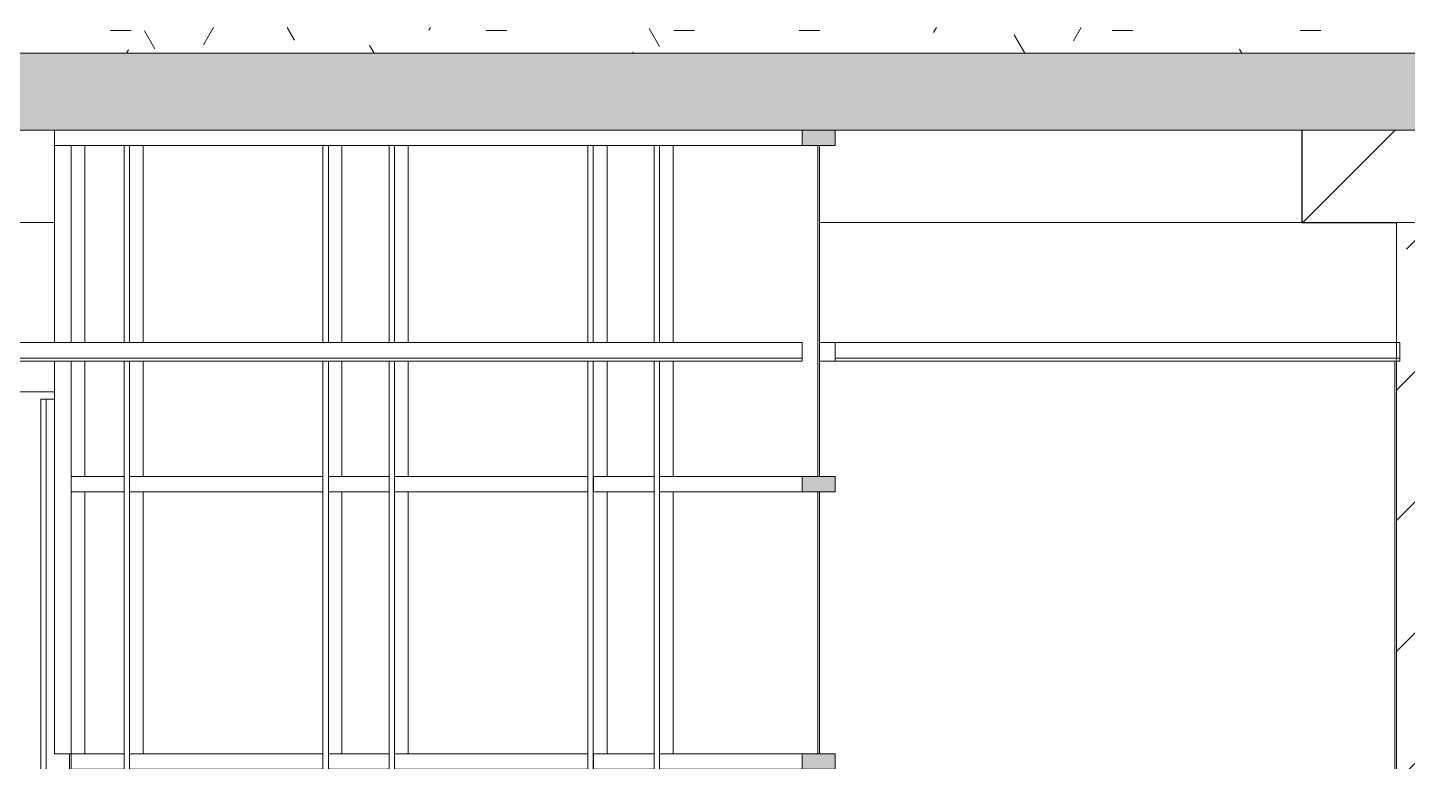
# Model space of a CAD drawing. Header units: millimetres. Extents: x 51154 to 151340, y -24069 to 30962.
# Drawn here: x 137026 to 141504, y -2400 to -17 of the extents above; entities that cross this region are included whole.
import ezdxf

# ---------------------------------------------------------------- set-up
doc = ezdxf.new("R2010")
doc.units = ezdxf.units.MM
for name, color, linetype, lineweight in [('Импосты витража', 7, 'Continuous', 9), ('Импосты витража-1', 7, 'Continuous', 18), ('Каркас несущий', 7, 'Continuous', 9), ('Каркас несущий-1', 7, 'Continuous', 25), ('Общие ребра', 7, 'Continuous', 9), ('Отделка 1 _4_-1', 7, 'Continuous', 9), ('Перекрытия', 7, 'Continuous', 9), ('Потолки', 7, 'Continuous', 9), ('Стены', 7, 'Continuous', 9), ('Структура _1_', 7, 'Continuous', 18), ('Штриховка разреза-2', 7, 'Continuous', 9)]:
    doc.layers.add(name, color=color, linetype=linetype, lineweight=lineweight)
doc.layers.add('Импосты витража-2', color=7, linetype='Continuous', lineweight=9, true_color=0x787878)
pattern_1 = [(45, (99498.54, 6475), (-424.264, 424.264), [600, -100, 20, -100]), (45, (99498.54, 6899), (-424.264, 424.264), [])]

# ---------------------------------------------------------------- blocks, each defined once
blk = doc.blocks.new('Прямоугольный импост - Прямоугольный черный-8339273-Разрез 1-1')
at = {"layer": 'Импосты витража'}
for p, q in [((137068.5, -1223.7), (137085.6, -1223.7)), ((137068.5, -1223.7), (137068.5, -3399.8)), ((137085.6, -1223.7), (137113.3, -1223.7)), ((137085.6, -3399.8), (137085.6, -1223.7)), ((137085.6, -3399.8), (137068.5, -3399.8)), ((137113.3, -3399.8), (137085.6, -3399.8))]:
    blk.add_line(p, q, dxfattribs=at)
blk = doc.blocks.new('Прямоугольный импост - 50х100 мм-6294792-Разрез 1-1')
at = {"layer": 'Импосты витража'}
for p, q in [((137113.3, -400), (137113.3, -350)), ((138980, -350), (137243.1, -350)), ((138690.5, -400), (137243.1, -400))]:
    blk.add_line(p, q, dxfattribs=at)
blk = doc.blocks.new('Угловой L-импост - L-импост 1-6294721-Разрез 1-1')
at = {"layer": 'Импосты витража'}
for p, q in [((137113.3, -1500), (137113.3, -2375)), ((137167.4, -1500), (137167.4, -2375)), ((137167.4, -2375), (137113.3, -2375)), ((137260.7, -2375), (137167.4, -2375)), ((137289.3, -2375), (137243.1, -2375))]:
    blk.add_line(p, q, dxfattribs=at)
blk = doc.blocks.new('Угловой L-импост - L-импост 1-6294722-Разрез 1-1')
at = {"layer": 'Импосты витража'}
for p, q in [((137113.3, -400), (137167.4, -400)), ((137113.3, -400), (137113.3, -1040)), ((137167.4, -400), (137260.7, -400)), ((137167.4, -400), (137167.4, -1040)), ((137243.1, -400), (137289.3, -400)), ((137113.3, -1100), (137113.3, -1500)), ((137167.4, -1100), (137167.4, -1500))]:
    blk.add_line(p, q, dxfattribs=at)
blk = doc.blocks.new('Прямоугольный импост - 50х100 мм-6294569-Разрез 1-1')
at = {"layer": 'Импосты витража'}
for p, q in [((137161.1, -2375), (137195.3, -2375)), ((137161.1, -3275), (137161.1, -2375)), ((137195.3, -2375), (137242.3, -2375)), ((137195.3, -2425), (137195.3, -3275)), ((137195.3, -3275), (137161.1, -3275)), ((137242.3, -3275), (137195.3, -3275))]:
    blk.add_line(p, q, dxfattribs=at)
blk = doc.blocks.new('Прямоугольный импост - 50х100 мм-6294793-Разрез 1-1')
at = {"layer": 'Импосты витража'}
for p, q in [((137347.5, -350), (137113.3, -350)), ((137113.3, -350), (137113.3, -400)), ((137113.3, -400), (137347.5, -400))]:
    blk.add_line(p, q, dxfattribs=at)
blk = doc.blocks.new('Прямоугольный импост - 50х100 мм-4579117-Разрез 1-1')
at = {"layer": 'Импосты витража'}
for p, q in [((137992.6, -350), (137347.5, -350)), ((137347.5, -400), (137992.6, -400))]:
    blk.add_line(p, q, dxfattribs=at)
blk = doc.blocks.new('Прямоугольный импост - 50х100 мм-4579118-Разрез 1-1')
at = {"layer": 'Импосты витража'}
for p, q in [((138207.6, -350), (137992.6, -350)), ((137992.6, -400), (138207.6, -400))]:
    blk.add_line(p, q, dxfattribs=at)
blk = doc.blocks.new('Прямоугольный импост - 50х100 мм-V158-Разрез 1-1')
at = {"layer": 'Импосты витража-2'}
blk.add_hatch(color=256, dxfattribs=at).paths.add_polyline_path([(139646.2, -400), (139646.2, -350), (139539.1, -350), (139539.1, -400)], flags=0)
at = {"layer": 'Импосты витража'}
for p, q in [((139539.1, -350), (139067.7, -350)), ((139067.7, -400), (139539.1, -400))]:
    blk.add_line(p, q, dxfattribs=at)
at = {"layer": 'Импосты витража-1'}
for p, q in [((139539.1, -350), (139539.1, -400)), ((139646.2, -350), (139539.1, -350)), ((139646.2, -400), (139646.2, -350)), ((139539.1, -400), (139646.2, -400))]:
    blk.add_line(p, q, dxfattribs=at)
blk = doc.blocks.new('Прямоугольный импост - 50х100 мм-4579908-Разрез 1-1')
at = {"layer": 'Импосты витража'}
for p, q in [((137338.6, -1500), (137338.6, -2400)), ((137356.5, -2400), (137356.5, -1500))]:
    blk.add_line(p, q, dxfattribs=at)
blk = doc.blocks.new('Прямоугольный импост - 50х100 мм-4579929-Разрез 1-1')
at = {"layer": 'Импосты витража'}
for p, q in [((137338.6, -400), (137356.5, -400)), ((137338.6, -400), (137338.6, -1040)), ((137356.5, -400), (137449.9, -400)), ((137356.5, -1040), (137356.5, -400)), ((137338.6, -1100), (137338.6, -1500)), ((137356.5, -1500), (137356.5, -1100))]:
    blk.add_line(p, q, dxfattribs=at)
blk = doc.blocks.new('Прямоугольный импост - 50х100 мм-6294733-Разрез 1-1')
at = {"layer": 'Импосты витража'}
for p, q in [((137167.4, -2425), (137167.4, -2375)), ((137338.6, -2375), (137167.4, -2375)), ((137338.6, -2375), (137338.6, -2425)), ((137167.4, -2425), (137338.6, -2425))]:
    blk.add_line(p, q, dxfattribs=at)
blk = doc.blocks.new('Прямоугольный импост - 50х100 мм-4579126-Разрез 1-1')
at = {"layer": 'Импосты витража'}
for p, q in [((137356.5, -2425), (137356.5, -2375)), ((137983.6, -2375), (137356.5, -2375)), ((137983.6, -2375), (137983.6, -2425)), ((137356.5, -2425), (137983.6, -2425))]:
    blk.add_line(p, q, dxfattribs=at)
blk = doc.blocks.new('Прямоугольный импост - 50х100 мм-4579127-Разрез 1-1')
at = {"layer": 'Импосты витража'}
for p, q in [((138001.6, -2425), (138001.6, -2375)), ((138198.7, -2375), (138001.6, -2375)), ((138198.7, -2375), (138198.7, -2425)), ((138001.6, -2425), (138198.7, -2425))]:
    blk.add_line(p, q, dxfattribs=at)
blk = doc.blocks.new('Прямоугольный импост - 50х100 мм-V161-Разрез 1-1')
at = {"layer": 'Импосты витража-2'}
blk.add_hatch(color=256, dxfattribs=at).paths.add_polyline_path([(139646.2, -2425), (139646.2, -2375), (139539.1, -2375), (139539.1, -2425)], flags=0)
at = {"layer": 'Импосты витража'}
for p, q in [((139076.7, -2425), (139076.7, -2375)), ((139539.1, -2375), (139076.7, -2375)), ((139076.7, -2425), (139539.1, -2425))]:
    blk.add_line(p, q, dxfattribs=at)
at = {"layer": 'Импосты витража-1'}
for p, q in [((139539.1, -2375), (139539.1, -2425)), ((139646.2, -2375), (139539.1, -2375)), ((139646.2, -2425), (139646.2, -2375)), ((139539.1, -2425), (139646.2, -2425))]:
    blk.add_line(p, q, dxfattribs=at)

msp = doc.modelspace()

# ---------------------------------------------------------------- hatches: boundary and pattern name
at = {"layer": 'Каркас несущий'}
h = msp.add_hatch(dxfattribs=at)
h.set_pattern_fill('FP_2', color=256, style=0, pattern_type=2)
h.set_pattern_definition(pattern_1)
h.paths.add_polyline_path([(141787.9, -650), (141799.3, -650), (141799.3, -350), (141160.8, -350), (141160.8, -650), (141468.7, -650)], flags=0)
at = {"layer": 'Штриховка разреза-2'}
h = msp.add_hatch(dxfattribs=at)
h.set_pattern_fill('FP_4', color=256, style=0, pattern_type=2)
h.set_pattern_definition([(0, (99498.54, 6475), (812.8, 203.2), [67.056, -542.544, 67.056, -542.544, -3251.2]), (0, (99498.54, 6475), (812.8, 203.2), [-1219.2, 67.056, -1152.144, 67.056, -542.544, -1422.4]), (0, (99498.54, 6475), (812.8, 203.2), [-3048, 67.056, -339.344, 67.056, -948.944]), (120, (99803.34, 6576.6), (-582.3764, 602.3054), [67.056, -542.544, 67.056, -3793.744]), (120, (99803.34, 6576.6), (-582.3764, 602.3054), [-676.656, -542.544, 67.056, -1152.144, -2032]), (120, (99803.34, 6576.6), (-582.3764, 602.3054), [-2438.4, 67.056, -542.544, 67.056, -1355.344]), (120, (99803.34, 6576.6), (-582.3764, 602.3054), [-3115.056, -339.344, 67.056, -948.944]), (240, (99904.94, 6983), (-230.4236, -805.5054), [67.056, -542.544, 67.056, -542.544, -3251.2]), (240, (99904.94, 6983), (-230.4236, -805.5054), [-1219.2, 67.056, -1152.144, 67.056, -542.544, -1422.4]), (240, (99904.94, 6983), (-230.4236, -805.5054), [-3048, 67.056, -339.344, 67.056, -948.944])])
h.paths.add_polyline_path([(139715.8, -100), (141657, -100), (141657, -17), (130621.6, -17), (130621.6, -100), (136661.9, -100)], flags=0)
h = msp.add_hatch(dxfattribs=at)
h.set_pattern_fill('FP_2', color=256, style=0, pattern_type=2)
h.set_pattern_definition(pattern_1)
h.paths.add_polyline_path([(129027.3, -350), (141807, -350), (141807, -100), (128781.6, -100), (128781.6, -350)], flags=0)
h.paths.add_polyline_path([(57261.5, -350), (71681.6, -350), (71681.6, -230), (72081.6, -230), (72081.6, -100), (57031.6, -100), (57031.6, -350)], flags=0)
h.paths.add_polyline_path([(120228.8, -350), (127419.2, -350), (127419.2, -100), (120228.8, -100), (120228.8, -221.7)], flags=0)
h.paths.add_polyline_path([(104331.6, -230), (104481.6, -230), (104481.6, -100), (104331.6, -100), (104331.6, -221.7)], flags=0)
h = msp.add_hatch(dxfattribs=at)
h.set_pattern_fill('FP_2', color=256, style=0, pattern_type=2)
h.set_pattern_definition(pattern_1)
h.paths.add_polyline_path([(141787.9, -2500), (141787.9, -650), (141468.7, -650), (141468.7, -2500), (141624.5, -2500)], flags=0)

# ---------------------------------------------------------------- linework, layer by layer
at = {"layer": 'Каркас несущий'}
for p, q in [((133587.5, -350), (141160.8, -350)), ((141799.3, -350), (141160.8, -350)), ((137113.3, -650), (133587.5, -650)), ((141160.8, -650), (139595.4, -650)), ((141468.7, -650), (141787.9, -650))]:
    msp.add_line(p, q, dxfattribs=at)
at = {"layer": 'Каркас несущий-1'}
for p, q in [((141160.8, -350), (141160.8, -650)), ((141160.8, -650), (141468.7, -650))]:
    msp.add_line(p, q, dxfattribs=at)
at = {"layer": 'Общие ребра'}
for p, q in [((141160.8, -350), (141799.3, -350)), ((141787.9, -650), (141468.7, -650))]:
    msp.add_line(p, q, dxfattribs=at)
at = {"layer": 'Отделка 1 _4_-1'}
for p, q in [((132860.1, -1100), (139539.1, -1100)), ((139539.1, -1100), (139539.1, -1090)), ((139646.2, -1090), (139646.2, -1100)), ((139646.2, -1100), (141479.2, -1100)), ((141479.2, -1100), (141479.2, -1090))]:
    msp.add_line(p, q, dxfattribs=at)
at = {"layer": 'Перекрытия'}
msp.add_line((138573.8, -100), (138390.1, -100), dxfattribs=at)
at = {"layer": 'Потолки'}
for p, q in [((139595.4, -1040), (139646.2, -1040)), ((139646.2, -1100), (139595.4, -1100))]:
    msp.add_line(p, q, dxfattribs=at)
at = {"layer": 'Стены'}
for p, q in [((138390.1, -100), (138903.1, -100)), ((139060.2, -100), (138903.1, -100)), ((139753.8, -350), (139967.3, -350)), ((139967.3, -350), (140126.6, -350)), ((140582.8, -350), (140787.7, -350)), ((140787.7, -350), (140945.2, -350)), ((137382.9, -400), (137211.7, -400)), ((137211.7, -400), (137211.7, -1040)), ((137387.6, -400), (137382.9, -400)), ((138028, -400), (137400.9, -400)), ((137400.9, -400), (137400.9, -1040)), ((138032.7, -400), (138028, -400)), ((138243, -400), (138045.9, -400)), ((138045.9, -400), (138045.9, -1040)), ((138247.7, -400), (138243, -400)), ((138888.1, -400), (138260.9, -400)), ((138260.9, -400), (138260.9, -1040)), ((138892.7, -400), (138888.1, -400)), ((139103.1, -400), (138906, -400)), ((138906, -400), (138906, -1040)), ((139107.8, -400), (139103.1, -400)), ((139590, -400), (139121, -400)), ((139121, -400), (139121, -1040)), ((141468.7, -650), (139595.4, -650)), ((137211.7, -1100), (137211.7, -1475)), ((137400.9, -1100), (137400.9, -1475)), ((138045.9, -1100), (138045.9, -1475)), ((138260.9, -1100), (138260.9, -1475)), ((138906, -1100), (138906, -1475)), ((139121, -1100), (139121, -1475)), ((141463.2, -1100), (139595.4, -1100)), ((136906.6, -1200), (137113.3, -1200)), ((137211.7, -1475), (137338.6, -1475)), ((137400.9, -1475), (137983.6, -1475)), ((138045.9, -1475), (138198.7, -1475)), ((138260.9, -1475), (138843.7, -1475)), ((138906, -1475), (139058.8, -1475)), ((139121, -1475), (139590, -1475)), ((137338.6, -1525), (137211.7, -1525)), ((137211.7, -1525), (137211.7, -2375)), ((137983.6, -1525), (137400.9, -1525)), ((137400.9, -1525), (137400.9, -2375)), ((138198.7, -1525), (138045.9, -1525)), ((138045.9, -1525), (138045.9, -2375)), ((138843.7, -1525), (138260.9, -1525)), ((138260.9, -1525), (138260.9, -2375)), ((139058.8, -1525), (138906, -1525)), ((138906, -1525), (138906, -2375)), ((139590, -1525), (139121, -1525)), ((139121, -1525), (139121, -2375)), ((137211.7, -2375), (137338.6, -2375)), ((137400.9, -2375), (137983.6, -2375)), ((138045.9, -2375), (138198.7, -2375)), ((138260.9, -2375), (138843.7, -2375)), ((138906, -2375), (139058.8, -2375)), ((139121, -2375), (139590, -2375))]:
    msp.add_line(p, q, dxfattribs=at)
at = {"layer": 'Структура _1_'}
for p, q in [((141807, -100), (129081.6, -100)), ((130621.6, -100), (141657, -100)), ((129081.6, -350), (141160.8, -350)), ((139590, -400), (139590, -1475)), ((139595.4, -400), (139590, -400)), ((139595.4, -1475), (139595.4, -400)), ((141468.7, -650), (141468.7, -2500)), ((139539.1, -1040), (132860.1, -1040)), ((139539.1, -1090), (139539.1, -1040)), ((141479.2, -1040), (139646.2, -1040)), ((139646.2, -1040), (139646.2, -1090)), ((141479.2, -1090), (141479.2, -1040)), ((139539.1, -1090), (132860.1, -1090)), ((141479.2, -1090), (139646.2, -1090)), ((141468.5, -1100), (141463.2, -1100)), ((141463.2, -1100), (141463.2, -2500)), ((141468.5, -2500), (141468.5, -1100)), ((139590, -1475), (139595.4, -1475)), ((139590, -1525), (139590, -2375)), ((139595.4, -1525), (139590, -1525)), ((139595.4, -2375), (139595.4, -1525)), ((139590, -2375), (139595.4, -2375))]:
    msp.add_line(p, q, dxfattribs=at)

# ---------------------------------------------------------------- block references
at = {"layer": 'Импосты витража'}
for name, p in [('Прямоугольный импост - 50х100 мм-6294792-Разрез 1-1', (0, 0)), ('Прямоугольный импост - 50х100 мм-6294793-Разрез 1-1', (0, 0)), ('Прямоугольный импост - 50х100 мм-4579117-Разрез 1-1', (0, 0)), ('Прямоугольный импост - 50х100 мм-4579118-Разрез 1-1', (0, 0)), ('Прямоугольный импост - 50х100 мм-4579117-Разрез 1-1', (860.1, 0)), ('Прямоугольный импост - 50х100 мм-4579118-Разрез 1-1', (860.1, 0)), ('Прямоугольный импост - 50х100 мм-V158-Разрез 1-1', (0, 0)), ('Угловой L-импост - L-импост 1-6294722-Разрез 1-1', (0, 0)), ('Прямоугольный импост - 50х100 мм-4579929-Разрез 1-1', (0, 0)), ('Прямоугольный импост - 50х100 мм-4579929-Разрез 1-1', (645.1, 0)), ('Прямоугольный импост - 50х100 мм-4579929-Разрез 1-1', (860.1, 0)), ('Прямоугольный импост - 50х100 мм-4579929-Разрез 1-1', (1505.1, 0)), ('Прямоугольный импост - 50х100 мм-4579929-Разрез 1-1', (1720.2, 0)), ('Прямоугольный импост - Прямоугольный черный-8339273-Разрез 1-1', (0, 0)), ('Прямоугольный импост - 50х100 мм-6294733-Разрез 1-1', (0, 900)), ('Прямоугольный импост - 50х100 мм-4579126-Разрез 1-1', (0, 900)), ('Прямоугольный импост - 50х100 мм-4579127-Разрез 1-1', (0, 900)), ('Прямоугольный импост - 50х100 мм-4579126-Разрез 1-1', (860.1, 900)), ('Прямоугольный импост - 50х100 мм-4579127-Разрез 1-1', (860.1, 900)), ('Прямоугольный импост - 50х100 мм-V161-Разрез 1-1', (0, 900)), ('Угловой L-импост - L-импост 1-6294721-Разрез 1-1', (0, 0)), ('Прямоугольный импост - 50х100 мм-4579908-Разрез 1-1', (0, 0)), ('Прямоугольный импост - 50х100 мм-4579908-Разрез 1-1', (645.1, 0)), ('Прямоугольный импост - 50х100 мм-4579908-Разрез 1-1', (860.1, 0)), ('Прямоугольный импост - 50х100 мм-4579908-Разрез 1-1', (1505.1, 0)), ('Прямоугольный импост - 50х100 мм-4579908-Разрез 1-1', (1720.2, 0)), ('Прямоугольный импост - 50х100 мм-6294569-Разрез 1-1', (0, 0)), ('Прямоугольный импост - 50х100 мм-6294733-Разрез 1-1', (0, 0)), ('Прямоугольный импост - 50х100 мм-4579908-Разрез 1-1', (0, -900)), ('Прямоугольный импост - 50х100 мм-4579126-Разрез 1-1', (0, 0)), ('Прямоугольный импост - 50х100 мм-4579127-Разрез 1-1', (0, 0)), ('Прямоугольный импост - 50х100 мм-4579908-Разрез 1-1', (860.1, -900)), ('Прямоугольный импост - 50х100 мм-4579126-Разрез 1-1', (860.1, 0)), ('Прямоугольный импост - 50х100 мм-4579908-Разрез 1-1', (1505.1, -900)), ('Прямоугольный импост - 50х100 мм-4579127-Разрез 1-1', (860.1, 0)), ('Прямоугольный импост - 50х100 мм-4579908-Разрез 1-1', (1720.2, -900)), ('Прямоугольный импост - 50х100 мм-V161-Разрез 1-1', (0, 0))]:
    msp.add_blockref(name, p, dxfattribs=at)

doc.saveas('drawing.dxf')
